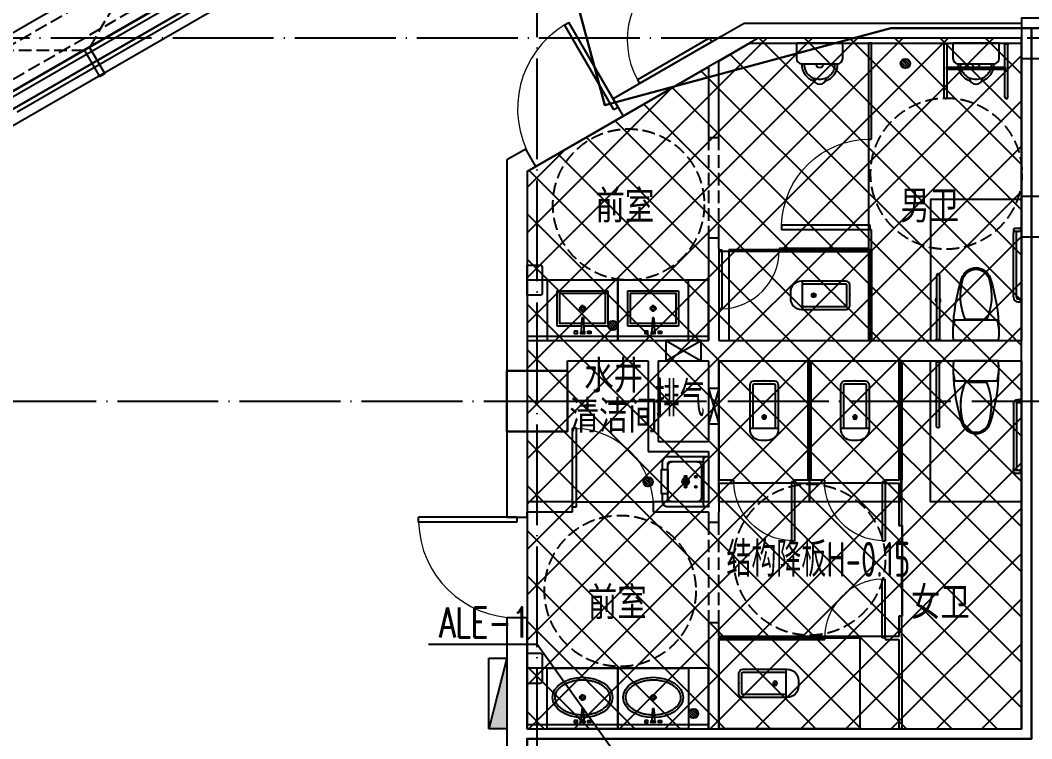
# Model space of a CAD drawing. Extents: x -1262219 to 73468, y -207485 to 163917.
# Drawn here: x 43377 to 53403, y 11050 to 18179 of the extents above; entities that cross this region are included whole.
import ezdxf

# ---------------------------------------------------------------- set-up
doc = ezdxf.new("R2010")
doc.units = 0
doc.header["$LTSCALE"] = 500
doc.header["$MEASUREMENT"] = 0
for name, pattern in [('13#楼幕墙$0$DASH', [0.35, 0.25, -0.1]), ('DASH', [0.35, 0.25, -0.1]), ('X-104 13#平面$0$DASH', [0.35, 0.25, -0.1]), ('X-104 13#平面$0$DOTE', [2.4200000000000004, 2, -0.2, 0.02, -0.2])]:
    doc.linetypes.add(name, pattern=pattern)
doc.layers.get('0').update_dxf_attribs({"linetype": 'CONTINUOUS'})
doc.layers.get('Defpoints').update_dxf_attribs({"linetype": 'CONTINUOUS'})
for name, color, linetype in [('13#楼幕墙$0$A-C_幕墙龙骨', 133, 'CONTINUOUS'), ('13#楼幕墙$0$A-C_玻璃幕墙', 140, 'CONTINUOUS'), ('13#楼幕墙$0$A-C_窗', 140, 'CONTINUOUS'), ('DIM-箱柜', 3, 'CONTINUOUS'), ('X-104 13#平面$0$02-TEXT_房间', 7, 'CONTINUOUS'), ('X-104 13#平面$0$02-TEXT_标注', 130, 'CONTINUOUS'), ('X-104 13#平面$0$A-C_窗', 140, 'CONTINUOUS'), ('X-104 13#平面$0$A-C_门', 150, 'CONTINUOUS'), ('X-104 13#平面$0$A-I_卫-洁具', 241, 'CONTINUOUS'), ('X-104 13#平面$0$A-I_卫-隔断', 214, 'CONTINUOUS'), ('X-104 13#平面$0$A-O_散水', 134, 'CONTINUOUS'), ('X-104 13#平面$0$A-TECH_暖通', 6, 'CONTINUOUS'), ('X-104 13#平面$0$A-TECH_水', 3, 'CONTINUOUS'), ('X-104 13#平面$0$A-TECH_结构', 21, 'CONTINUOUS'), ('X-104 13#平面$0$A_AXIS-轴线', 36, 'X-104 13#平面$0$DOTE'), ('X-104 13#平面$0$A_STR-砌块墙', 121, 'CONTINUOUS'), ('X-104 13#平面$0$A_STR-砼柱', 51, 'CONTINUOUS'), ('X-104 13#平面$0$DOOR_FIRE', 220, 'CONTINUOUS'), ('X-104 13#平面$0$M-道路 边线', 151, 'CONTINUOUS')]:
    doc.layers.add(name, color=color, linetype=linetype)
doc.layers.add('X-104 13#平面$0$000套内', color=226, linetype='CONTINUOUS', lineweight=30, plot=False)
doc.layers.add('X-104 13#平面$0$04-不打印_辅助线', color=165, linetype='CONTINUOUS', plot=False)
doc.styles.add('_TCH_DIM', font='SIMPLEX', dxfattribs={"bigfont": 'GBCBIG'})
doc.styles.add('X-104 13#平面$0$_TCH_SPACE', font='STXIHEI.TTF', dxfattribs={"width": 0.75, "height": 5})
doc.styles.add('X-104 13#平面$0$Standard', font='ros1.shx', dxfattribs={"width": 0.75, "bigfont": 'jd.shx'})

# ---------------------------------------------------------------- blocks, each defined once
blk = doc.blocks.new('X-104 13#平面$0$轴网')
at = {"layer": 'X-104 13#平面$0$A_AXIS-轴线', "linetype": 'X-104 13#平面$0$DOTE'}
for p, q in [((48500, -7400.98603368341), (48500, 24620.25062679139)), ((60408.42140219617, 18000), (-2925.01551574981, 18000))]:
    blk.add_line(p, q, dxfattribs=at)
blk = doc.blocks.new('X-104 13#平面$0$A-toilet-F2$0$A-toilet-F3$0$$plan$00000388')
for p, q in [((-202.5, -209.53125), (-202.5, 209.53125)), ((0, -220.78125), (0, 220.78125)), ((-211.7636100000016, 107.6506163835302), (-211.7636100000016, -107.6506388835276))]:
    blk.add_line(p, q)
blk.add_lwpolyline([(-202.4999999999999, -209.5312499999999), (-151.5815775000015, -220.9312574999972), (-102.2263650000007, -226.3893074999992), (-50.17650749999908, -226.3893074999992), (8.526512829121202e-14, -220.7812499999999)])
for centre, radius, start, end in [((-70.50223739520334, -1596.893304158019), 1822.905267548176, 91.22236801686525, 107.2477400730136), ((-76.17188249999913, -236.25), 463.3354349999999, 97.73994600000086, 105.8219819999994), ((-76.17188249999913, -236.25), 463.3354349999999, 80.5376779999934, 97.73994600000086), ((-562.4982811024126, -12.18639293920603), 163.5812782416205, 107.2477400730136, 159.5476091936029), ((-555.5449209055997, -23.26485846064998), 162.7261878014058, 104.7785650587778, 136.8542646013629), ((-443.4417002224786, -448.2021481943076), 602.2018211347165, 67.37374387746667, 104.7785650587778), ((-595.175017904075, 0), 128.7061108459815, 159.5476091936029, 200.4523908063857), ((-580.3665348804823, -1.124999869261956e-05), 128.7061108459815, 136.8542646013629, 223.1457353986371), ((-562.4982811024126, 12.18639293920603), 163.5812782416205, 200.4523908063857, 252.7522599269864), ((-555.5449209055997, 23.26483596065259), 162.7261878014058, 223.1457353986371, 255.2214349412222), ((-70.50223739520334, 1596.893304158019), 1822.905267548176, 252.7522599269864, 268.7776319831348), ((-443.4417002224786, 448.2021256943101), 602.2018211347165, 255.2214349412222, 292.6262561225334)]:
    blk.add_arc(centre, radius, start, end)
blk = doc.blocks.new('X-104 13#平面$0$33')
at = {"layer": 'X-104 13#平面$0$04-不打印_辅助线'}
blk.add_lwpolyline([(-450, 1399.999999999709), (450, 1399.999999999651), (450, -3.492459654808044e-10), (-450, -2.91038304567337e-10)], close=True, dxfattribs=at)
at = {"rotation": 270}
blk.add_blockref('X-104 13#平面$0$A-toilet-F2$0$A-toilet-F3$0$$plan$00000388', (0, 0), dxfattribs=at)
blk = doc.blocks.new('X-104 13#平面$0$残疾人扶手1')
for p, q in [((-700, -9.99999475479126), (-700.0000001192093, 5.424022674560547e-06)), ((-1.788139343261719e-07, -10), (0, 0)), ((-750.0000001192093, -9.999994456768036), (-750, -1.549720764160156e-06)), ((-750.0000001192093, -9.999994456768036), (-700, -9.99999475479126)), ((-740, -65.00071978569031), (-740.0000000596046, -9.99999463558197)), ((-710.0000001192093, -65.00164842605591), (-710.0000000596046, -9.999994695186615)), ((-54.99999988079071, -50.00000697374344), (-695.0000002384186, -49.99999493360519)), ((-54.99999988079071, -80.00000703334808), (-695.0000002384186, -79.9999949336052)), ((-50, -9.999999940395355), (-50, -1.192092895507812e-07)), ((-1.788139343261719e-07, -10), (-50, -9.999999940395355)), ((-40.00000005960464, -35.00000029802322), (-40, -10.00000005960464)), ((-10.00000005960464, -35.00000041723251), (-10, -10.00000005960464))]:
    blk.add_line(p, q)
for centre, radius, start, end in [((-725, -64.9999949336052), 14.99999998312334, 180, 0), ((-695, -34.99999493360519), 45.00000000000363, 244.4712198360607, 270), ((-695, -34.99999493360519), 15, 180, 270), ((-55, -35.00000023841858), 15, 270, 0), ((-55, -35.00000023841858), 45.00000000000363, 270, 0)]:
    blk.add_arc(centre, radius, start, end)
blk = doc.blocks.new('X-104 13#平面$0$残疾人扶手2')
for p, q in [((-10.00000113248825, -49.99999988079071), (-10.00000011920929, 3.576278686523438e-07)), ((-10.00000011920929, 3.576278686523438e-07), (-5.960464477539062e-08, 0)), ((-650.0016621351242, -9.999985933303833), (-10.00000029802322, -9.999999582767487)), ((-650.0007342100143, -39.99998587369919), (-10.00000101327896, -39.99999994039536)), ((-10.00000113248825, -49.99999988079071), (-8.046627044677734e-06, -49.99999994039536))]:
    blk.add_line(p, q)
for centre, radius, start, end in [((-400.0000005364418, -24.99999982118607, -9.52677845565972e-09), 25, 36.86992769834287, 143.1300702524336), ((-650.0000090003014, -24.99998587369919), 14.99999998312334, 90, 270), ((-400.0000005364418, -24.99999982118607, -9.52677845565972e-09), 25, 216.8698662268071, 323.1301310407838)]:
    blk.add_arc(centre, radius, start, end)
blk = doc.blocks.new('X-104 13#平面$0$jhat')
for p, q in [((-395, -250.0000000000582), (-395, 249.9999999999418)), ((-395, 249.9999999999418), (-44.99999999994179, 249.9999999999418)), ((-44.99999999994179, 249.9999999999418), (-44.99999999994179, 11.73657725605881)), ((-219.9999999999418, 32.25599999987753), (-219.9999999999418, 5.03999999986263)), ((-124.8214514199644, 8.000000000058208), (11.68149024352897, 14.3899337601033)), ((-124.8214514199644, 7.999999999941792), (-124.8214514199644, -8.000000000058208)), ((11.68149024352897, 14.3899337601033), (11.68149024352897, -14.3899337601033)), ((-225.0399999999208, -1.164153218269348e-10), (-253.7679999999236, -1.164153218269348e-10)), ((-219.9999999999418, -5.040000000095461), (-219.9999999999418, -32.76000000012573)), ((-186.7359999999171, -1.164153218269348e-10), (-214.9599999999045, -1.164153218269348e-10)), ((-124.8214514199644, -8.000000000058208), (11.68149024352897, -14.3899337601033)), ((-44.99999999994179, -12.38077738613356), (-44.99999999994179, -250.0000000000582)), ((-44.99999999994179, -250.0000000000582), (-395, -250.0000000000582))]:
    blk.add_line(p, q)
at = {"color": 8}
blk.add_lwpolyline([(-69.99999999994179, -11.06304409715813), (-69.99999999994179, -225.0000000000582), (-370, -225.0000000000582), (-370, 224.9999999999418), (-69.99999999994179, 224.9999999999418), (-69.99999999994179, 10.56628493819153)], dxfattribs=at)
at = {"ltscale": 1000, "const_width": 0.8399999999999999}
blk.add_lwpolyline([(-219.5799999999581, 0.1399999998975545, 0.9999999999999999), (-220.4199999999255, 0.1399999998975545, 0.9999999999999999)], format="xyb", close=True, dxfattribs=at)
for points in [[(7.191454842337407, 81.35012003820157), (30, 81.35012003820157), (30, 51.35012003820157), (7.191454842337407, 51.35012003820157)], [(11.68149024352897, -21.35012003820157), (30, -21.35012003820157), (30, 21.35012003820157), (11.68149024352897, 21.35012003820157)], [(7.191454842337407, -81.35012003820157), (30, -81.35012003820157), (30, -51.35012003820157), (7.191454842337407, -51.35012003820157)]]:
    blk.add_lwpolyline(points, close=True)
blk.add_circle((-219.9999999999418, -1.164153218269348e-10), 25.2)
at = {"layer": 'X-104 13#平面$0$04-不打印_辅助线'}
blk.add_lwpolyline([(100.0000000001164, -350), (100.0000000000582, 350), (-499.9999999999418, 350), (-499.9999999998836, -350)], close=True, dxfattribs=at)
blk = doc.blocks.new('X-104 13#平面$0$A-toilet-F2$0$A-toilet-F3$0$xb')
for p, q in [((177.7999999998137, 203.2000000000698), (-177.7999999993481, 203.1999999994878)), ((-228.5999999991618, 152.3999999994412), (-228.6000000010245, 9.313225746154785e-10)), ((228.6000000010245, -9.313225746154785e-10), (228.6000000005588, 152.3999999997905)), ((-228.6000000010245, 9.313225746154785e-10), (228.6000000010245, -9.313225746154785e-10))]:
    blk.add_line(p, q)
for centre, radius, start, end in [((9.313225746154785e-10, 342.8999999993248), 63.50000000000001, 1.07073087239469, 178.9292691276053), ((-6.349999998696148, 209.549999998766), 171.56755229355, 106.6068803142738, 182.1210963969083), ((-6.349999998696148, 209.549999998766), 146.16755229355, 87.87890362284142, 182.1210963969083), ((6.350000001490116, 209.549999998766), 146.16755229355, 357.8789036030917, 92.12109637715858), ((6.350000001490116, 209.549999998766), 171.56755229355, 357.8789036030917, 73.39311968572625), ((-177.7999999993481, 152.3999999992084), 50.8, 90, 180), ((1.396983861923218e-09, 203.1999999987893), 38.1, 0, 180), ((177.8000000002794, 152.3999999997905), 50.8, 0, 90)]:
    blk.add_arc(centre, radius, start, end)
blk = doc.blocks.new('X-104 13#平面$0$104-8910 核心筒$0$fraehtj')
for p, q in [((-535.0016601383686, 315.0000140368938), (-9.999998301267624, 315.0000003874302)), ((-9.99999913573265, 275.000000089407), (-9.99999812245369, 325.0000003278255)), ((-9.99999812245369, 325.0000003278255), (1.937150955200195e-06, 324.9999999701977)), ((-535.0007322132587, 285.0000140964985), (-260.0000060498787, 285.0000067282235)), ((-260.0000060498714, -284.9999931128441), (-260.0000060498714, 285.0000067282235)), ((-240.0000060498714, -284.9999936328259), (-240.0000060498642, 285.0000061923529)), ((-240.0000060498642, 285.0000061923492), (-9.999999016523361, 285.0000000298023)), ((-9.99999913573265, 275.000000089407), (-6.049871444702148e-06, 275.0000000298023)), ((-535.0016601383686, -284.9999859631062), (-260.0000060498787, -284.9999931128441)), ((-240.0000060498642, -284.9999936328222), (-9.999998301267624, -284.9999996125698)), ((-9.99999913573265, -324.999999910593), (-9.99999812245369, -274.9999996721745)), ((-9.99999812245369, -274.9999996721745), (1.937150955200195e-06, -275.0000000298023)), ((-535.0007322132587, -314.9999859035015), (-9.999999016523361, -314.9999999701977)), ((-9.99999913573265, -324.999999910593), (-6.049871444702148e-06, -324.9999999701977))]:
    blk.add_line(p, q)
for centre, radius, start, end in [((-535.0000070035458, 300.0000140964985), 14.99999998312334, 90, 270), ((-250.0000060498714, 285.0000067282235), 10.00000000000729, 359.9999969296666, 180), ((-535.0000070035458, -299.9999859035015), 14.99999998312334, 90, 270), ((-250.0000060498714, -284.9999931128405), 10.00000000000729, 180, 3.070333449532706e-06)]:
    blk.add_arc(centre, radius, start, end)
blk = doc.blocks.new('X-104 13#平面$0$$lvtry$00000200')
at = {"color": 0}
for p, q in [((-109.7834388052506, -40.0000000100008, 1e-08), (-109.7834388052433, -469.6564289897615, 1e-08)), ((99.78343880524335, -30.0000000100008, 1e-08), (-99.78343880524335, -30.0000000100008, 1e-08)), ((109.7834388052361, -469.6564289897615, 1e-08), (109.7834388052361, -40.0000000100008, 1e-08))]:
    blk.add_line(p, q, dxfattribs=at)
at = {"color": 0, "elevation": 1e-08}
blk.add_lwpolyline([(99.78343880524335, -1.000080374069512e-08), (-99.78343880524335, -1.000080374069512e-08, 0.4142135623730951), (-139.7834388052433, -40.0000000100008), (-139.7834388052433, -479.6564289897615, 0.4142135623730951), (-29.78343880524335, -589.6564289897615), (29.78343880523607, -589.6564289897615, 0.4142135623730903), (139.7834388052361, -479.6564289897633), (139.7834388052361, -40.0000000100008, 0.4142135623730951)], format="xyb", close=True, dxfattribs=at)
blk.add_lwpolyline([(139.7834388052361, -469.6564289897615), (-139.7834388052433, -469.6564289897615)], dxfattribs=at)
at = {"color": 0}
blk.add_circle((0, -358.6146012114659, 1e-08), 20, dxfattribs=at)
for centre, start, end in [((-99.78343880525063, -40.0000000100008, 1e-08), 90, 180), ((99.78343880523607, -40.0000000100008, 1e-08), 0, 90)]:
    blk.add_arc(centre, 10, start, end, dxfattribs=at)
for p in [(0, 0), (0, -358.6146012114659, 1e-08)]:
    blk.add_point(p, dxfattribs=at)
blk = doc.blocks.new('X-104 13#平面$0$hgfasg')
at = {"layer": 'X-104 13#平面$0$04-不打印_辅助线'}
blk.add_lwpolyline([(-450, 1400), (450, 1400), (450, 0), (-450, 0)], close=True, dxfattribs=at)
at = {"yscale": -1}
blk.add_blockref('X-104 13#平面$0$$lvtry$00000200', (0, 200), dxfattribs=at)
blk = doc.blocks.new('13#楼幕墙$0$A$C62EA228A')
at = {"linetype": '13#楼幕墙$0$DASH'}
blk.add_lwpolyline([(10.00000000001455, -300.0000000000146), (-860, -796.5212315030949), (-1729.999999999985, -299.9999999999782)], dxfattribs=at)
at = {"layer": '13#楼幕墙$0$A-C_玻璃幕墙', "color": 1}
blk.add_lwpolyline([(-888.629784368859, -674.3626249181325, 0, 25.00000000000001, 0), (-792.3107997117913, -580.0067186209344, 0, 0, 0), (-890.495198409073, -456.4310357286467, 25.00000000000001, 0, 0), (-785.7256440597121, -374.3626249181507, 0, 0, 0)], format="xyseb", dxfattribs=at)
blk = doc.blocks.new('13#楼幕墙$0$A$C7A413A1D')
blk.add_lwpolyline([(-70, -300.0000000000001), (-10, -300), (-10, 0), (-70, -1.13686837721616e-13)], close=True)
blk = doc.blocks.new('13#楼幕墙')
at = {"layer": '13#楼幕墙$0$A-C_玻璃幕墙'}
for points in [[(4492.573473841197, 15499.99999999997), (-900.0000000001164, 15499.99999999997), (-900.0000000000563, -1700.000000000029), (22099.99999999999, -1700.000000000014), (22099.99999999999, -1100.000000000015), (58399.99999999991, -1099.999999999884), (58399.99999999987, 18959.89970710658), (53293.20742207248, 23245.00747574434), (37799.9999999998, 14299.99999999997), (37799.99999999986, 10199.99999999997), (12500.00000000015, 10199.99999999997), (4492.573473841061, 15500.00000000006)], [(58349.99999999994, 18936.58432419877), (53287.88754627193, 23184.20101709987), (37849.99999999986, 14271.13248654053)], [(58199.99999999993, 18866.63817547554), (53271.92791887029, 23001.78164116648), (43347.64985747007, 17266.08871423612)], [(58099.99999999993, 18820.00740966003), (53261.28816726919, 22880.16872387755), (38099.99999999986, 14126.79491924312)]]:
    blk.add_lwpolyline(points, dxfattribs=at)
at = {"layer": '13#楼幕墙$0$A-C_幕墙龙骨', "rotation": 29.95337307442212}
blk.add_blockref('13#楼幕墙$0$A$C7A413A1D', (44072.96777876451, 17914.89629817729), dxfattribs=at)
at = {"layer": '13#楼幕墙$0$A-C_窗', "xscale": -0.9999999999999994, "rotation": 209.9533730763653}
for p in [(45713.01936282985, 18513.75421248686), (44153.44173824478, 17615.02308868324)]:
    blk.add_blockref('13#楼幕墙$0$A$C62EA228A', p, dxfattribs=at)
blk = doc.blocks.new('X-104 13#平面$0$meae')
for p, q in [((-215.039999999979, 0), (-243.7679999999818, 0)), ((-210, 5.039999999979045), (-210, 32.76000000000931)), ((-176.7359999999753, 0), (-204.9599999999627, 0)), ((-99.54815868195146, 8), (21.68149024352897, 14.3899337600451)), ((-99.54815868195146, -7.999999999941792), (-99.54815868195146, 8)), ((21.68149024352897, -14.3899337601033), (21.68149024352897, 14.3899337600451)), ((-210, -32.25599999999395), (-210, -5.039999999979045)), ((-99.54815868195146, -8.000000000058208), (21.68149024352897, -14.3899337601033))]:
    blk.add_line(p, q)
at = {"const_width": 0.8399999999999999}
blk.add_lwpolyline([(-209.5800000000163, -0.1400000000139698, -0.9999999999999999), (-210.4199999999837, -0.1400000000139698, -0.9999999999999999)], format="xyb", close=True, dxfattribs=at)
for points in [[(17.19145484233741, 81.35012003820157), (40, 81.35012003820157), (39.99999999994179, 51.35012003820157), (17.1914548422792, 51.35012003820157)], [(21.68149024352897, 21.35012003820157), (40, 21.35012003820157), (40, -21.35012003820157), (21.68149024352897, -21.35012003820157)], [(17.19145484233741, -81.35012003820157), (40, -81.35012003820157), (39.99999999994179, -51.35012003820157), (17.1914548422792, -51.35012003820157)]]:
    blk.add_lwpolyline(points, close=True)
blk.add_circle((-210, 0), 25.2)
blk.add_ellipse((-210, 0), major_axis=(0, -296.8388870928175), ratio=0.6737661697857759)
at = {"color": 8}
blk.add_open_spline([(-210, -271.838887092832), (-201.6286662275088, -271.838887092832), (-193.2556980797672, -270.8834744876949), (-176.5567826171755, -267.0318226981908), (-168.2292954665609, -264.1331208487391), (-151.7464247078751, -256.3412992825033), (-143.592075161112, -251.4461166422116), (-127.6688291439204, -239.6628589069005), (-119.9016611408442, -232.7743547918508), (-105.0053654383519, -217.100718463771), (-97.87740360945463, -208.3160983382841), (-84.50442564953119, -189.0367220979533), (-78.25994529254967, -178.5426552897552), (-66.86596525227651, -156.1005802754662), (-61.71665413689334, -144.1531549534993), (-52.68240508378949, -119.1104159536771), (-48.79751711455174, -106.0155586157343), (-42.41598126577446, -79.01830609660828), (-39.91934085072717, -65.11628590768669), (-36.39207964838715, -36.86706837144447), (-35.3614577781409, -22.5202054088586), (-34.79793056182098, 6.244822261855006), (-35.26502483320655, 20.66266644134885), (-37.68259151588427, 49.19399507466005), (-39.63306519814068, 63.30715293157846), (-44.95700291811954, 90.86129060061648), (-48.33046480413759, 104.3019146881416), (-56.39392556494568, 130.1611448710319), (-61.0838973345235, 142.5793309712317), (-71.62818411248736, 166.0733063118532), (-77.48238030000357, 177.1485642623738), (-90.15903716551838, 197.6798496269621), (-96.98112566315103, 207.1352148510632), (-111.3602107425686, 224.2113378457143), (-118.9163064261083, 231.8314545630128), (-134.510733252624, 245.1036245926516), (-142.547481424408, 250.7556368449004), (-158.868371842138, 260.0530890176306), (-167.1509793659789, 263.6999722997425), (-183.7976203592261, 269.0257272459567), (-192.162095878215, 270.7072330619558), (-208.8995512870024, 272.153067119536), (-217.2755150526064, 271.9185741905239), (-234.0031495776493, 269.526916392555), (-242.3573442720808, 267.3679324407713), (-258.9526960913208, 261.0731867576833), (-267.1936322519905, 256.9349128940958), (-283.3781850557425, 246.65468100406), (-291.3201072766096, 240.5117016318836), (-306.6623222918133, 226.2813428560039), (-314.0611830068519, 218.1942343084957), (-328.0653621423407, 200.2301868745126), (-334.6699371464783, 190.353927289194), (-346.859358667396, 169.044026111078), (-352.4439172392595, 157.6110181525), (-362.4072642970132, 133.476927122334), (-366.7859668953461, 120.7763437553076), (-374.1964356524404, 94.43610308453208), (-377.2281845823745, 80.79684587812517), (-381.8495765395346, 52.93462008907227), (-383.4392193020904, 38.71199739631265), (-385.1273327118251, 10.0537408667733), (-385.225804392132, -4.381569712015335), (-383.9285565786413, -33.08909023553133), (-382.5328362500295, -47.36097819061251), (-378.2902226594742, -75.36972922243876), (-375.4433290168527, -89.10625087702647), (-368.3874579074909, -115.6863969620317), (-364.1784936326439, -128.529630749661), (-354.5335200406262, -152.9902308470919), (-349.097582319926, -164.6071133053629), (-337.1786070214584, -186.3198765731067), (-330.6958189697471, -196.415140855941), (-316.9037533847149, -214.843760280055), (-309.5951420506462, -223.1764269854757), (-294.4000191528467, -237.9131964488188), (-286.5148495539906, -244.3169298697612), (-270.41386736813, -255.1213227973203), (-262.1997869724291, -259.5227866767091), (-245.6385630253353, -266.3373192788567), (-237.2919559226721, -268.7527736420161), (-222.6272707111784, -271.2949484957498), (-216.3134306632564, -271.838887092832), (-210, -271.838887092832)], degree=3, knots=[0, 0, 0, 0, 0.1541728099079682, 0.1541728099079682, 0.3083456198159364, 0.3083456198159364, 0.4625184297239047, 0.4625184297239047, 0.6166912396318729, 0.6166912396318729, 0.7708640495398411, 0.7708640495398411, 0.9250368594478093, 0.9250368594478093, 1.079209669355778, 1.079209669355778, 1.233382479263746, 1.233382479263746, 1.387555289171714, 1.387555289171714, 1.541728099079682, 1.541728099079682, 1.69590090898765, 1.69590090898765, 1.850073718895619, 1.850073718895619, 2.004246528803587, 2.004246528803587, 2.158419338711555, 2.158419338711555, 2.312592148619523, 2.312592148619523, 2.466764958527492, 2.466764958527492, 2.62093776843546, 2.62093776843546, 2.775110578343428, 2.775110578343428, 2.929283388251396, 2.929283388251396, 3.083456198159364, 3.083456198159364, 3.237629008067333, 3.237629008067333, 3.391801817975301, 3.391801817975301, 3.545974627883269, 3.545974627883269, 3.700147437791237, 3.700147437791237, 3.854320247699206, 3.854320247699206, 4.008493057607174, 4.008493057607174, 4.162665867515142, 4.162665867515142, 4.31683867742311, 4.31683867742311, 4.471011487331078, 4.471011487331078, 4.625184297239047, 4.625184297239047, 4.779357107147015, 4.779357107147015, 4.933529917054983, 4.933529917054983, 5.087702726962951, 5.087702726962951, 5.24187553687092, 5.24187553687092, 5.396048346778888, 5.396048346778888, 5.550221156686856, 5.550221156686856, 5.704393966594824, 5.704393966594824, 5.858566776502792, 5.858566776502792, 6.012739586410761, 6.012739586410761, 6.166912396318729, 6.166912396318729, 6.283185307179586, 6.283185307179586, 6.283185307179586, 6.283185307179586], dxfattribs=at)
at = {"layer": 'X-104 13#平面$0$04-不打印_辅助线'}
blk.add_lwpolyline([(-499.9999999998836, -349.9999999999418), (-499.9999999998836, 350.0000000000582), (100.0000000001164, 350.0000000000582), (100.0000000001164, -349.9999999999418)], close=True, dxfattribs=at)
blk = doc.blocks.new('X-104 13#平面$0$hgfd')
at = {"color": 8}
for p, q in [((-38.49999971458601, 228.000000048185), (38.50000028541399, 227.9999999518077)), ((3.335953806526959e-07, 266.5000000000036), (2.372253220528364e-07, 189.5000000000036))]:
    blk.add_line(p, q, dxfattribs=at)
for points in [[(250, -3.504792402964085e-07), (-249.9999999999927, 3.504792402964085e-07), (-249.9999994917889, 406.0000003504792, -0.4142135623732199), (-199.9999994292011, 456.0000002878987), (-119.9999994292084, 456.0000001877597), (-119.9999994166865, 466.000000187767), (120.0000005833208, 465.9999998122548), (120.0000005708062, 455.9999998122548), (200.000000570777, 455.9999997121158, -0.414213562372991), (250.0000005081893, 405.9999996495353)], [(175.000000062566, 49.99999974339516), (-174.9999999374049, 50.00000025659756, -0.4142135623730927), (-199.9999999061183, 75.00000028789145), (-199.9999995230974, 381.0000002878987, -0.414213562373095), (-174.9999994917962, 406.0000002565976), (175.0000005082111, 405.9999997434024, -0.4142135623731322), (200.0000004769245, 380.9999997121085), (200.0000000938744, 74.99999971210127, -0.4142135623730573)], [(250, -3.504792402964085e-07), (-249.9999999999927, 3.504792402964085e-07), (-249.9999999686988, 25.00000035048652, -0.4142135623730971), (-224.9999999373977, 50.00000031918535), (225.0000000625878, 49.99999968082193, -0.4142135623730932), (250.0000000313012, 24.99999964952804)]]:
    blk.add_lwpolyline(points, format="xyb", close=True)
blk.add_lwpolyline([(120.0000005708062, 455.9999998122548), (200.000000570777, 455.9999997121158, -0.414213562373095), (250.0000005081893, 405.9999996495353), (250, -3.504792402964085e-07), (-249.9999999999927, 3.504792402964085e-07), (-249.9999994917889, 406.0000003504792, -0.4142135623730929), (-199.9999994292011, 456.0000002878987), (-119.9999994292084, 456.0000001877597)], format="xyb")
blk.add_lwpolyline([(150.0000000876389, 69.99999977469633), (-149.9999999123756, 70.00000022531094, -0.4142135623730976), (-199.9999998497879, 120.0000002878915), (-199.9999995543913, 356.0000002878842, -0.414213562373095), (-149.9999994918035, 406.0000002253037), (150.0000005081965, 405.9999997746963, -0.414213562373095), (200.0000004456087, 355.9999997121085), (200.0000001502194, 119.9999997121231, -0.4142135623731096)], format="xyb", close=True, dxfattribs=at)
blk.add_lwpolyline([(120.0000005082184, 405.9999998122476), (-119.9999994917889, 406.0000001877524), (-119.9999994166865, 466.000000187767), (120.0000005833208, 465.9999998122548)], close=True)
for centre, radius in [((-49.99999971457146, 228.0000000625914), 10), ((2.854139893315732e-07, 228.0000000000036), 35), ((50.00000028542127, 227.9999999374159), 10), ((-49.99999983975431, 128.0000000625841), 10), ((50.00000016025297, 127.9999999374159), 10)]:
    blk.add_circle(centre, radius)
blk.add_circle((2.854139893315732e-07, 228.0000000000036), 25, dxfattribs=at)
blk = doc.blocks.new('X-104 13#平面$0$$TwtSys$00000434')
for p, q in [((-0.5, 0.5), (-0.5, -0.5)), ((-0.5, -0.5), (0.5, 0.5)), ((0.5, 0.5), (-0.5, 0.5)), ((0.5, -0.5), (0.5, 0.5)), ((-0.5, -0.5), (0.5, -0.5))]:
    blk.add_line(p, q)
blk.add_solid([(0.5, -0.5), (0.5, 0.5), (-0.5, -0.5)])
blk = doc.blocks.new('X-104 13#平面$0$A$C55540B70')
at = {"layer": 'X-104 13#平面$0$A-TECH_水', "xscale": -700, "yscale": 180, "zscale": 700, "rotation": 89.99999999999999}
blk.add_blockref('X-104 13#平面$0$$TwtSys$00000434', (-9389.9999999938, 11499.99999999966), dxfattribs=at)
blk = doc.blocks.new('*U85')
blk.add_lwpolyline([(200.000000000211, 0), (200.000000000211, 350.0000000002182), (0, 350.0000000002182), (0, 0), (200.000000000211, 0), (0, 350.0000000002182), (0, 0), (200.000000000211, 350.0000000002182)])
blk = doc.blocks.new('*U86')
blk.add_lwpolyline([(100.000000000211, 0), (100.000000000211, 350.0000000002181), (0, 350.0000000002181), (0, 0), (100.000000000211, 0), (0, 350.0000000002181), (0, 0), (100.000000000211, 350.0000000002181)])
blk = doc.blocks.new('X-104 13#平面$0$A$C0BB3323F')
at = {"layer": 'Defpoints'}
blk.add_lwpolyline([(59299.9999999702, 600), (59299.9999999702, 20660), (54205.0000000298, 24935), (38699.9999999702, 16000), (38700, 11900), (13400, 11900), (5392.573474109173, 17199.99999976158), (-2.980232238769531e-08, 17200), (0, 0), (23000.0000000596, 0), (22999.9999999702, 600)], close=True, dxfattribs=at)
at = {"layer": 'X-104 13#平面$0$M-道路 边线', "ltscale": 0.5}
blk.add_arc((54069.15025717521, 17783.27219570389), 7999.999999996647, 0.02043972484749186, 119.6076109071211, dxfattribs=at)
blk = doc.blocks.new('X-104 13#平面$0$$DorLib2D$00000001')
for p, q in [((0.45, 0.9750000000000001), (0.5000000000000002, 0.9750000000000001)), ((0.45, 0), (0.45, 0.9750000000000001)), ((0.5, 0), (0.5, 0.9750000000000001)), ((0.5, 0), (0.45, 0))]:
    blk.add_line(p, q)
at = {"lineweight": 13}
blk.add_arc((0.475, 0), 0.975, 91.4692835813538, 180, dxfattribs=at)
blk = doc.blocks.new('X-104 13#平面$0$$DorLib2D$00000129')
at = {"color": 0, "linetype": 'Continuous'}
for p, q in [((-0.5, 0.5450265822420022), (-0.5, 0.6866180048083095)), ((-0.5, 0.6866180048083095), (0.5, 0.6866180048083095)), ((0.5, 0.6866180048083095), (0.5, 0.5450265822420022)), ((0.5, 0.5450265822420022), (-0.5, 0.5450265822420022)), ((-0.5, 0.5000000000000213), (-0.5, 0.5450265822420022)), ((0.5, 0.5000000000000213), (0.5, 0.5450265822420022)), ((-0.2000000000007276, 0.4374999999999929), (0.1583561238185212, 0.4374999999999929)), ((0.1583561238185212, 0.4374999999999929), (0.08044729752509738, 0.3407772342442641)), ((0.08044729752509738, 0.3407772342442641), (0.08044729752509738, 0.4375))]:
    blk.add_line(p, q, dxfattribs=at)
blk = doc.blocks.new('X-104 13#平面$0$$DorLib2D$00000002')
for p, q in [((-0.5, -5.684341886080802e-17), (-0.5000000000000007, 0.4875)), ((-0.4750000000000007, 0.4875), (-0.5000000000000007, 0.4875)), ((-0.475, -2.842170943040401e-17), (-0.4750000000000007, 0.4875)), ((0.475, -2.842170943040401e-17), (0.4750000000000007, 0.4875)), ((0.4750000000000007, 0.4875), (0.5000000000000007, 0.4875)), ((0.5, -5.684341886080802e-17), (0.5000000000000007, 0.4875)), ((-0.5, -5.684341886080802e-17), (-0.475, -2.842170943040401e-17)), ((0.5, -5.684341886080802e-17), (0.475, -2.842170943040401e-17))]:
    blk.add_line(p, q)
at = {"lineweight": 13}
for centre, start, end in [((-0.4875, -4.263256414560601e-17), 0, 88.53071641864632), ((0.4875, -4.263256414560601e-17), 91.4692835813537, 180)]:
    blk.add_arc(centre, 0.4875, start, end, dxfattribs=at)
blk = doc.blocks.new('_FZHK')
blk.add_lwpolyline([(-0.5, -0.5), (0.5, -0.5), (0.5, 0.5), (-0.5, 0.5)], close=True)
blk = doc.blocks.new('X-104 13#平面$0$$TwtSys$00000141')
for p, q in [((-94.19606303561523, 7.672111694559135), (-10.08309029082739, 91.78508443935061)), ((-94.19606303561523, 7.672111694559135), (-10.08309029082739, 91.78508443935061)), ((-87.21916889109707, -35.05448014085778), (35.05448014085778, 87.21916889110071)), ((-87.21916889109707, -35.05448014085778), (35.05448014085778, 87.21916889110071)), ((-66.46803743153214, -66.46803743153941), (66.46803743153214, 66.46803743153214)), ((-66.46803743153214, -66.46803743153578), (66.46803743153214, 66.46803743153214)), ((-32.35611368903483, -87.061266563549), (87.58274635417911, 32.87759347966494)), ((-32.35611368903483, -87.061266563549), (87.58274635417911, 32.87759347966858)), ((11.43110768805855, -92.25951895252001), (92.2594807012465, -11.43114593933933)), ((11.43110768805855, -92.25951895252001), (92.2594807012465, -11.43114593933933))]:
    blk.add_line(p, q)
blk.add_circle((0, 0), 94)
blk.add_circle((0, 0), 94)
blk = doc.blocks.new('X-104 13#平面')
at = {"layer": 'X-104 13#平面$0$04-不打印_辅助线'}
h = blk.add_hatch(dxfattribs=at)
h.set_pattern_fill('ANSI37', color=256, scale=200)
h.set_pattern_definition([(45, (0, 0), (-224.5064030267288, 224.5064030267288), []), (135, (0, 0), (-224.5064030267288, -224.5064030267288), [])])
h.paths.add_polyline_path([(53300.00000000653, 17999.9999999997), (50692.11541295193, 17999.99999999997), (48400.00000000648, 16676.64654932238), (48400.00000000693, 11149.99999999953), (53300.00000000652, 11149.9999999997)])
blk.add_lwpolyline([(48200.00000000003, 14700.00000000009), (48800.00000000003, 14700.00000000009), (48800.00000000003, 14100.00000000009), (48200.00000000003, 14100.00000000009)], close=True)
at = {"layer": 'X-104 13#平面$0$000套内'}
blk.add_lwpolyline([(7100.000000003152, -1550.000000000497), (21949.99999999995, -1550.000000000005), (21950, -950.0000000000144), (48400.00000000652, -950), (48400.00000000652, 11049.99999999971), (53400.00000000652, 11049.99999999971), (53400.00000000652, 18099.99999999973), (58249.99999999994, 18099.99999999973), (58249.99999999995, 18889.98122512306), (53289.06962433707, 23052.69607363776), (37949.99999999994, 14213.31606116103), (37949.99999999986, 10049.99999999997), (12454.85512413024, 10049.99999999997), (4447.428597971112, 15350.00000000007), (4099.999999999926, 15350.00000000006), (4100.000000000031, 6299.999999999965), (7100.000000000027, 6299.999999999968), (7100.000000000029, -1550.000000000497)], dxfattribs=at)
blk.add_lwpolyline([(56445.57131227265, 20404.07667148067), (53289.06962433707, 23052.69607363776), (48392.11333761796, 20230.74802966259), (49170.95077769231, 17336.93494389245), (52006.16070859459, 18099.99999999971), (55650.00000000639, 18099.9999999997), (55650.00000000666, 19455.95170192267)], close=True, dxfattribs=at)
at = {"layer": 'X-104 13#平面$0$04-不打印_辅助线'}
blk.add_lwpolyline([(53300.00000000653, 17999.9999999997), (50692.11541295193, 17999.99999999997), (48400.00000000648, 16676.64654932238), (48400.00000000693, 11149.99999999953), (53300.00000000652, 11149.9999999997)], close=True, dxfattribs=at)
at = {"layer": 'X-104 13#平面$0$A-C_窗', "linetype": 'DASH'}
for p, q in [((50200.00000000654, 17014.99999999968), (50200.00000000654, 16014.99999999968)), ((50300.00000000654, 16014.99999999968), (50300.00000000654, 17014.99999999968)), ((50200.00000000654, 13199.9999999996), (50200.00000000654, 12199.9999999996)), ((50300.00000000654, 12199.9999999996), (50300.00000000654, 13199.9999999996))]:
    blk.add_line(p, q, dxfattribs=at)
at = {"layer": 'X-104 13#平面$0$A-C_门'}
for p, q in [((48486.60254038491, 16726.64654932233), (49352.62794416936, 17226.64654932233)), ((48850.00000000666, 13399.9999999996), (49650.00000000666, 13399.9999999996)), ((48400.00000000652, 13249.9999999997), (48400.00000000652, 12249.9999999997))]:
    blk.add_line(p, q, dxfattribs=at)
at = {"layer": 'X-104 13#平面$0$A-I_卫-洁具', "ltscale": 0.1}
for p, q in [((49300.00000000696, 14999.9999999994), (49300.00000000673, 15599.99999999988)), ((49300.00000000648, 11749.99999999972), (49300.00000000648, 11149.99999999972))]:
    blk.add_line(p, q, dxfattribs=at)
for points in [[(48400.00000000652, 15449.9999999998), (48400.00000000652, 15749.9999999998), (48530.00000000652, 15749.9999999998, -0.414213562373095), (48550.00000000652, 15729.9999999998), (48550.00000000652, 15469.9999999998, -0.414213562373095), (48530.00000000652, 15449.9999999998)], [(48400.00000000639, 11599.99999999966), (48400.00000000639, 11899.99999999966), (48530.00000000639, 11899.99999999966, -0.414213562373095), (48550.00000000639, 11879.99999999966), (48550.00000000639, 11619.99999999966, -0.414213562373095), (48530.00000000639, 11599.99999999966)]]:
    blk.add_lwpolyline(points, format="xyb", close=True, dxfattribs=at)
for points in [[(48400.00000000652, 14999.9999999998), (50200.00000000644, 14999.99999999975), (50200.00000000661, 15599.99999999986), (48400.00000000652, 15599.9999999998)], [(48400.00000000685, 14999.99999999957), (50200.00000000708, 14999.99999999922), (50200.00000000708, 15039.99999999922), (48400.00000000685, 15039.99999999957)], [(48400.00000000639, 11149.99999999966), (50200.0000000064, 11149.99999999966), (50200.00000000658, 11749.99999999977), (48400.00000000639, 11749.99999999966)], [(48400.00000000693, 11149.99999999953), (50200.00000000717, 11149.99999999918), (50200.00000000717, 11189.99999999918), (48400.00000000693, 11189.99999999953)]]:
    blk.add_lwpolyline(points, close=True, dxfattribs=at)
at = {"layer": 'X-104 13#平面$0$A-I_卫-洁具', "linetype": 'X-104 13#平面$0$DASH'}
for centre in [(52555.29970954446, 16656.79628609651), (49406.46460893098, 16350.38804474892), (51200.00000000597, 12826.5709121621), (49323.19827218121, 12516.64817327634)]:
    blk.add_circle(centre, 750, dxfattribs=at)
at = {"layer": 'X-104 13#平面$0$A-I_卫-隔断'}
for p, q in [((51785.00000000658, 17950), (51785.00000000658, 16999.99999998808)), ((51815.00000000658, 17950), (51785.00000000658, 17950)), ((51815.00000000658, 16999.99999998808), (51815.00000000658, 17950)), ((51785.00000000658, 16999.99999998808), (51815.00000000658, 16999.99999998808)), ((51785.00000000658, 16999.99999998814), (51785.00000000658, 16099.99999998814)), ((51815.00000000658, 16099.99999998907), (51785.00000000658, 16099.99999998907)), ((51785.00000000658, 16099.99999998907), (51785.00000000659, 15914.99999999967)), ((51815.00000000658, 15899.99999999969), (51815.00000000658, 16099.99999998907)), ((50300.00000000656, 15914.99999999967), (50300.00000000656, 15884.99999999967)), ((50900.00000000795, 15884.99999999969), (50300.00000000795, 15884.99999999969)), ((51785.00000000659, 15914.99999999967), (50900.00000000795, 15914.99999999973)), ((50900.00000000795, 15914.99999999973), (50900.00000000795, 15884.99999999971)), ((50900.00000000795, 15884.99999999971), (51785.00000000659, 15884.99999999967)), ((51785.00000000659, 15884.99999999967), (51785.00000000658, 14999.99999999969)), ((51815.00000000658, 15899.99999999969), (51815.00000000658, 14999.99999999969)), ((51815.00000000658, 14999.99999999969), (51785.00000000658, 14999.99999999969)), ((51185.00000000652, 13614.99999999973), (51185.00000000653, 14799.99999999968)), ((51185.00000000653, 14799.99999999968), (51215.00000000653, 14799.99999999968)), ((51215.00000000662, 13614.9999999996), (51215.00000000653, 14799.99999999968)), ((52085.00000000658, 14799.99999999968), (52085.00000000658, 13614.9999999996)), ((52115.00000000658, 14799.99999999968), (52085.00000000658, 14799.99999999968)), ((52115.00000000658, 14799.99999999968), (52115.00000000658, 13614.99999999962)), ((50450.00000000596, 13614.99999999984), (50300.00000000666, 13614.99999999973)), ((50300.00000000644, 13584.9999999996), (50450.00000000596, 13584.99999999953)), ((50450.00000000596, 13584.99999999953), (50450.00000000596, 13614.99999999984)), ((51050.00000000653, 13584.99999999962), (50450.00000000653, 13584.99999999962)), ((51185.00000000652, 13614.99999999973), (51050.00000000597, 13614.99999999984)), ((51050.00000000597, 13614.99999999984), (51050.00000000597, 13584.99999999955)), ((51050.00000000597, 13584.99999999955), (51200.00000000653, 13584.99999999962)), ((51200.00000000653, 13584.99999999962), (51350.00000000596, 13584.99999999965)), ((51350.00000000596, 13614.99999999959), (51215.00000000662, 13614.9999999996)), ((51350.00000000596, 13584.99999999965), (51350.00000000596, 13614.99999999959)), ((51950.00000000612, 13584.99999999962), (51350.00000000612, 13584.99999999962)), ((52085.00000000658, 13614.9999999996), (51950.00000000596, 13614.99999999959)), ((51950.00000000596, 13614.99999999959), (51950.00000000597, 13584.99999999963)), ((51950.00000000597, 13584.99999999963), (52085.00000000658, 13584.99999999961)), ((52085.00000000658, 13584.99999999961), (52085.00000000655, 13164.99999998808)), ((52115.00000000658, 13164.99999998808), (52115.00000000658, 13614.99999999962)), ((52085.00000000655, 13164.99999998808), (52115.00000000658, 13164.99999998808)), ((52115.00000000658, 12264.99999998808), (52085.00000000655, 12264.99999998808)), ((52085.00000000655, 12264.99999998808), (52085.00000000658, 12064.99999999963)), ((52115.00000000658, 12049.99999999963), (52115.00000000658, 12264.99999998808)), ((51350.00000000596, 12064.99999999964), (50300.00000000651, 12064.99999999963)), ((50300.00000000653, 12034.99999999963), (51350.00000000596, 12034.9999999996)), ((51350.00000000596, 12034.9999999996), (51350.00000000596, 12064.99999999964)), ((51950.0000000065, 12064.99999999963), (51350.0000000065, 12064.99999999963)), ((52085.00000000658, 12064.99999999963), (51950.00000000596, 12064.99999999964)), ((51950.00000000596, 12064.99999999964), (51950.00000000596, 12034.9999999996)), ((51950.00000000596, 12034.9999999996), (52085.00000000656, 12034.99999999963)), ((52085.00000000656, 12034.99999999963), (52085.00000000658, 11149.9999999997)), ((52115.00000000658, 12049.99999999963), (52115.00000000658, 11149.9999999997)), ((52115.00000000658, 11149.9999999997), (52085.00000000658, 11149.9999999997))]:
    blk.add_line(p, q, dxfattribs=at)
at = {"layer": 'X-104 13#平面$0$A-O_散水'}
blk.add_lwpolyline([(58899.99999999994, 13050), (58899.99999999994, 19193.16128273754), (53346.40618007796, 23853.07206218898), (37299.99999999994, 14588.94646279656), (37299.99999999994, 10700), (23299.99999999996, 10700), (23299.99999999996, 10200), (37799.99999999994, 10200), (37799.99999999994, 14300), (53293.20742207248, 23245.00747574434), (58399.99999999994, 18960), (58399.99999999994, 13049.99999999999)], dxfattribs=at)
at = {"layer": 'X-104 13#平面$0$A-O_散水', "linetype": 'X-104 13#平面$0$DASH'}
blk.add_lwpolyline([(58799.99999999994, 13050.00000000001), (58799.99999999994, 19146.52902619002), (53335.76642847686, 23731.45914490005), (37399.99999999995, 14531.15717023725), (37399.99999999994, 10600), (23299.99999999996, 10600), (23299.99999999996, 10300), (37699.99999999994, 10300), (37699.99999999994, 14357.78929255931), (53303.84717367357, 23366.62039303327), (58499.99999999994, 19006.63225654751), (58499.99999999994, 13049.99999999999)], dxfattribs=at)
at = {"layer": 'X-104 13#平面$0$A-TECH_结构'}
blk.add_lwpolyline([(58349.99999999994, -1050), (58349.99999999994, 18936.58432419877), (53287.88754627193, 23184.20101709987), (37849.99999999986, 14271.13248654053), (37849.99999999994, 10150), (12484.95170804356, 10149.99999999993), (4477.525181884393, 15450.00000000007), (-850.0000000000618, 15450), (-850.0000000000618, -1649.999999999995), (22049.99999999996, -1650), (22049.99999999995, -1049.999999999996)], close=True, dxfattribs=at)
at = {"layer": 'X-104 13#平面$0$A_AXIS-轴线', "linetype": 'X-104 13#平面$0$DOTE'}
blk.add_line((39500, 14400.00000000007), (60408.42140219617, 14400.00000000009), dxfattribs=at)
at = {"layer": 'X-104 13#平面$0$A_STR-砌块墙'}
for p, q in [((50319.40087103695, 18015.75326657014), (50551.92303408762, 18150)), ((50551.92303408762, 18150), (53300.00000000953, 18149.9999999997)), ((50146.19579027996, 17915.75326657033), (50319.40087103695, 18015.75326657014)), ((50300.00000000656, 17773.61206078286), (50605.51287257302, 17950)), ((50605.51287257302, 17950), (53300.00000000651, 17949.99999999975)), ((50146.19579027996, 17915.75326657033), (49252.62794416944, 17399.85163007924)), ((50300.00000000655, 17014.9999999997), (50300.00000000656, 17773.61206078286)), ((53300.00000000648, 17799.9999999994), (53300.00000000651, 16429.9999999994)), ((49352.62794416939, 17226.64654932242), (50200.00000000658, 17715.87703386377)), ((50200.00000000658, 17715.87703386377), (50200.0000000066, 17014.9999999997)), ((49252.62794416944, 17399.85163007924), (49352.62794416939, 17226.64654932242)), ((50200.0000000066, 17014.9999999997), (50300.00000000655, 17014.9999999997)), ((48386.60254038501, 16899.85163007924), (48200.00000000651, 16792.11660316024)), ((48486.60254038496, 16726.64654932242), (48386.60254038501, 16899.85163007924)), ((48200.00000000651, 16792.11660316024), (48200.00000000652, 14899.9999999997)), ((48400.00000000648, 16676.64654932238), (48486.60254038496, 16726.64654932242)), ((48400.00000000648, 16676.64654932238), (48400.00000000648, 14999.99999999976)), ((50300.00000000655, 16014.9999999997), (50200.00000000658, 16014.9999999997)), ((50200.00000000658, 16014.9999999997), (50200.00000000654, 15899.99999999969)), ((50300.00000000656, 15914.99999999967), (50300.00000000655, 16014.9999999997)), ((53300.00000000661, 16029.9999999994), (53300.00000000657, 14999.99999999969)), ((50200.00000000654, 15899.99999999969), (50200.00000000644, 14999.99999999962)), ((50300.00000000656, 15884.99999999967), (50300.00000000657, 14999.99999999969)), ((48400.00000000648, 14999.99999999976), (48800.00000000652, 14999.99999999969)), ((48800.00000000652, 14999.99999999969), (49650.00000000654, 14999.99999999969)), ((49650.00000000654, 14999.99999999969), (50200.00000000644, 14999.99999999962)), ((50300.00000000657, 14999.99999999969), (53300.00000000657, 14999.99999999969)), ((48200.00000000652, 14899.9999999997), (48200.0000000064, 14699.9999999998)), ((48800.00000000652, 14699.99999999969), (48800.00000000652, 14799.99999999969)), ((48800.00000000652, 14799.99999999969), (49600.00000000644, 14799.99999999976)), ((49600.00000000644, 14799.99999999976), (49600.00000000644, 13899.99999999982)), ((49700.00000000657, 14799.99999999962), (49700.00000000656, 13999.99999999963)), ((49700.00000000657, 14799.99999999962), (50200.00000000661, 14799.99999999962)), ((50200.00000000661, 14799.99999999962), (50200.0000000066, 13999.99999999963)), ((50300.00000000648, 14799.99999999969), (50300.00000000654, 13899.99999999971)), ((50300.00000000648, 14799.99999999969), (53300.00000000651, 14799.99999999969)), ((53300.00000000651, 14799.99999999969), (53300.00000000652, 11149.99999999967)), ((48400.00000000669, 14699.99999999976), (48800.00000000652, 14699.99999999969)), ((48200.00000000655, 14100), (48200.00000000652, 13299.9999999996)), ((48400.00000000652, 14100), (48400.00000000651, 13399.99999999956)), ((49700.00000000656, 13999.99999999963), (50200.0000000066, 13999.99999999963)), ((49600.00000000644, 13899.99999999982), (50200.00000000628, 13899.99999999982)), ((50200.00000000628, 13899.99999999982), (50200.00000000654, 13614.99999999962)), ((50300.00000000654, 13899.99999999971), (50300.00000000666, 13614.99999999973)), ((50200.00000000654, 13614.99999999962), (50200.00000000682, 13399.99999999956)), ((50300.00000000644, 13584.9999999996), (50300.00000000654, 13299.9999999996)), ((48850.00000000685, 13399.99999999954), (48400.00000000651, 13399.99999999956)), ((48850.00000000686, 13299.99999999959), (48850.00000000685, 13399.99999999954)), ((50200.00000000682, 13399.99999999956), (49650.00000000656, 13399.99999999954)), ((49650.00000000656, 13399.99999999954), (49650.00000000656, 13299.99999999959)), ((48200.00000000652, 13299.9999999996), (48200.00000000654, 13249.9999999997)), ((48200.00000000654, 13249.9999999997), (48400.0000000065, 13249.9999999997)), ((48400.00000000652, 13299.99999999962), (48850.00000000686, 13299.99999999959)), ((48400.0000000065, 13249.9999999997), (48400.00000000652, 13299.99999999962)), ((49650.00000000656, 13299.99999999959), (50200.0000000065, 13299.99999999962)), ((50200.0000000065, 13299.99999999962), (50200.00000000653, 13199.9999999997)), ((50300.00000000653, 13199.9999999997), (50300.00000000654, 13299.9999999996)), ((50200.00000000653, 13199.9999999997), (50300.00000000653, 13199.9999999997)), ((48400.0000000065, 12249.9999999997), (48200.00000000654, 12249.9999999997)), ((48200.00000000654, 12249.9999999997), (48200.00000000652, 11049.99999999971)), ((48400.00000000652, 11149.9999999997), (48400.0000000065, 12249.9999999997)), ((50300.00000000651, 12199.9999999997), (50200.00000000655, 12199.9999999997)), ((50200.00000000655, 12199.9999999997), (50200.00000000654, 12049.99999999963)), ((50300.00000000651, 12064.99999999963), (50300.00000000651, 12199.9999999997)), ((50200.00000000654, 12049.99999999963), (50200.00000000653, 11149.9999999997)), ((50300.00000000653, 12034.99999999963), (50300.00000000653, 11149.99999999983)), ((48400.00000000652, 11149.9999999997), (50200.00000000653, 11149.9999999997)), ((50300.00000000653, 11149.99999999983), (50700.00000000648, 11149.99999999971)), ((50700.00000000648, 11149.99999999971), (53300.00000000652, 11149.99999999967)), ((48200.00000000652, 11049.99999999971), (48200.00000000652, 10799.99999999971))]:
    blk.add_line(p, q, dxfattribs=at)
for name, p in [('X-104 13#平面$0$A$C55540B70', (57499.99999999962, 1.818989403545856e-12)), ('X-104 13#平面$0$A$C0BB3323F', (-900.0000000000563, -1700.000000000029)), ('X-104 13#平面$0$轴网', (0, 0))]:
    blk.add_blockref(name, p)
at = {"layer": 'X-104 13#平面$0$A-C_门', "zscale": 200}
for p, xscale, yscale, rotation in [((48869.61524227713, 17063.24908970077), 1000, 1000, 30.00000000000004), ((48300.00000000652, 12749.9999999997), -1000, -1000, 270)]:
    blk.add_blockref('X-104 13#平面$0$$DorLib2D$00000001', p, dxfattribs=dict(at, xscale=xscale, yscale=yscale, rotation=rotation))
at = {"layer": 'X-104 13#平面$0$A-C_门', "xscale": -800, "yscale": 800, "zscale": 100}
blk.add_blockref('X-104 13#平面$0$$DorLib2D$00000001', (49250.00000000666, 13349.9999999996), dxfattribs=at)
at = {"layer": 'X-104 13#平面$0$A-I_卫-洁具', "ltscale": 0.1}
for name, p, rotation in [('X-104 13#平面$0$A-toilet-F2$0$A-toilet-F3$0$xb', (51300.00000000658, 17949.99999999973), 180), ('X-104 13#平面$0$104-8910 核心筒$0$fraehtj', (52850.00000000652, 17949.99999999975), 90), ('X-104 13#平面$0$A-toilet-F2$0$A-toilet-F3$0$xb', (52850.00000000652, 17949.99999999975), 180), ('X-104 13#平面$0$残疾人扶手1', (53300.00000012367, 15374.999999872), 270), ('X-104 13#平面$0$残疾人扶手2', (52499.49999997961, 14999.99999993195), 270), ('X-104 13#平面$0$jhat', (48950.00000000656, 15099.99999999994), 270), ('X-104 13#平面$0$jhat', (49650.00000000656, 15100), 270), ('X-104 13#平面$0$hgfasg', (50750.00000000653, 14799.99999999968), 180), ('X-104 13#平面$0$hgfasg', (51650.00000000653, 14799.99999999968), 180), ('X-104 13#平面$0$33', (52850.00000000652, 14799.99999999939), 180), ('X-104 13#平面$0$hgfd', (50199.99999962832, 13599.99999999978), 89.9999999936968), ('X-104 13#平面$0$hgfasg', (50300.00000000648, 11599.99999999963), 270), ('X-104 13#平面$0$meae', (48950.00000000642, 11249.99999999983), 270), ('X-104 13#平面$0$meae', (49650.00000000642, 11249.99999999983), 270)]:
    blk.add_blockref(name, p, dxfattribs=dict(at, rotation=rotation))
at = {"layer": 'X-104 13#平面$0$A-I_卫-洁具', "ltscale": 0.1, "xscale": -1}
blk.add_blockref('X-104 13#平面$0$33', (52850.00000000652, 14999.99999999997), dxfattribs=at)
for name, p, rotation in [('X-104 13#平面$0$hgfasg', (51800.00000000658, 15449.99999999969), 90), ('X-104 13#平面$0$残疾人扶手2', (52499.49999997961, 14800.0000000674), 270), ('X-104 13#平面$0$残疾人扶手1', (53300.00000012367, 14425.00000012735), 270)]:
    blk.add_blockref(name, p, dxfattribs=dict(at, rotation=rotation))
at = {"layer": 'X-104 13#平面$0$A-I_卫-隔断', "zscale": 30}
for name, p, xscale, yscale, rotation in [('X-104 13#平面$0$$DorLib2D$00000001', (51800.00000000658, 16549.99999998814), 900, -900, 270), ('X-104 13#平面$0$$DorLib2D$00000001', (50600.00000000795, 15899.99999999969), 600, 600, 180), ('X-104 13#平面$0$$DorLib2D$00000001', (50750.00000000653, 13599.99999999962), -600, 600, 180), ('X-104 13#平面$0$$DorLib2D$00000001', (51650.00000000612, 13599.99999999962), -600, 600, 180), ('X-104 13#平面$0$$DorLib2D$00000129', (52100.00000000658, 12714.99999998803), -900, 30, 270), ('X-104 13#平面$0$$DorLib2D$00000001', (51650.0000000065, 12049.99999999963), -600, -600, 180)]:
    blk.add_blockref(name, p, dxfattribs=dict(at, xscale=xscale, yscale=yscale, rotation=rotation))
at = {"layer": 'X-104 13#平面$0$A-TECH_暖通'}
for name, p, rotation in [('*U85', (49775.00000000619, 14999.99999999955), 270), ('*U86', (50300.00000000663, 14524.9999999992), 180)]:
    blk.add_blockref(name, p, dxfattribs=dict(at, rotation=rotation))
at = {"layer": 'X-104 13#平面$0$A-TECH_水', "xscale": 0.5, "yscale": 0.5, "zscale": 0.5}
for p, rotation in [((52150.00000000629, 17750.00000000005), 270), ((49250.00000000614, 15150.00000000011), 90), ((49599.99999962831, 13600.00000000004), 270), ((50050.00000000646, 11299.99999999997), 90)]:
    blk.add_blockref('X-104 13#平面$0$$TwtSys$00000141', p, dxfattribs=dict(at, rotation=rotation))
at = {"layer": 'X-104 13#平面$0$A-TECH_结构'}
blk.add_blockref('13#楼幕墙', (0, 0), dxfattribs=at)
at = {"layer": 'X-104 13#平面$0$A_STR-砼柱'}
for p, xscale, yscale, zscale in [((53400.00000000974, 17999.99999999971), 200, 400, 400), ((53400.00000000974, 16229.99999999945), 200, 400.0000000000018, 400.0000000000018), ((48500.00000000652, 14399.99999999984), 600, 600, 600)]:
    blk.add_blockref('_FZHK', p, dxfattribs=dict(at, xscale=xscale, yscale=yscale, zscale=zscale))
at = {"layer": 'X-104 13#平面$0$DOOR_FIRE', "xscale": -1700, "yscale": -1700, "zscale": 200, "rotation": 300.0000000000001}
blk.add_blockref('X-104 13#平面$0$$DorLib2D$00000002', (49807.79847138855, 18701.87461603531), dxfattribs=at)
at = {"layer": 'X-104 13#平面$0$02-TEXT_房间', "style": 'X-104 13#平面$0$_TCH_SPACE', "width": 0.75}
for s, p in [('前室', (49076.99568319624, 16202.11290005708)), ('男卫', (52097.90718033366, 16202.11290005708)), ('水井', (48966.11605377819, 14516.08695126069)), ('清洁间', (48820.89313655801, 14118.57742705355)), ('前室', (49002.77789594454, 12266.90977477466)), ('女卫', (52205.00059309222, 12266.90977477466))]:
    blk.add_text(s, height=285.4257641921404, dxfattribs=at).set_placement(p)
at = {"layer": 'X-104 13#平面$0$02-TEXT_标注', "style": 'X-104 13#平面$0$Standard', "width": 0.75}
blk.add_text('排气', height=347.2868217054263, dxfattribs=at).set_placement((49666.13808756601, 14249.2203946393))
at = {"layer": 'X-104 13#平面$0$04-不打印_辅助线', "style": 'X-104 13#平面$0$Standard', "width": 0.75}
blk.add_text('结构降板H-0.15', height=347.2868217054263, dxfattribs=at).set_placement((50376.43735279702, 12656.8057080569))

msp = doc.modelspace()

# ---------------------------------------------------------------- linework, layer by layer
at = {"layer": 'DIM-箱柜'}
for p, q in [((48500.00000000653, 11985.27617042267), (47424.6197604521, 11985.27617042267)), ((49346.04547283631, 10805.94714039503), (48500.00000000653, 11985.27617042267))]:
    msp.add_line(p, q, dxfattribs=at)

# ---------------------------------------------------------------- block references
msp.add_blockref('X-104 13#平面', (0, 0))

# ---------------------------------------------------------------- texts
at = {"layer": 'DIM-箱柜', "style": '_TCH_DIM', "width": 0.7058823529411765}
msp.add_text('ALE-1', height=297.5, dxfattribs=at).set_placement((47529.6197604521, 12055.27617042267))

doc.saveas('drawing.dxf')
